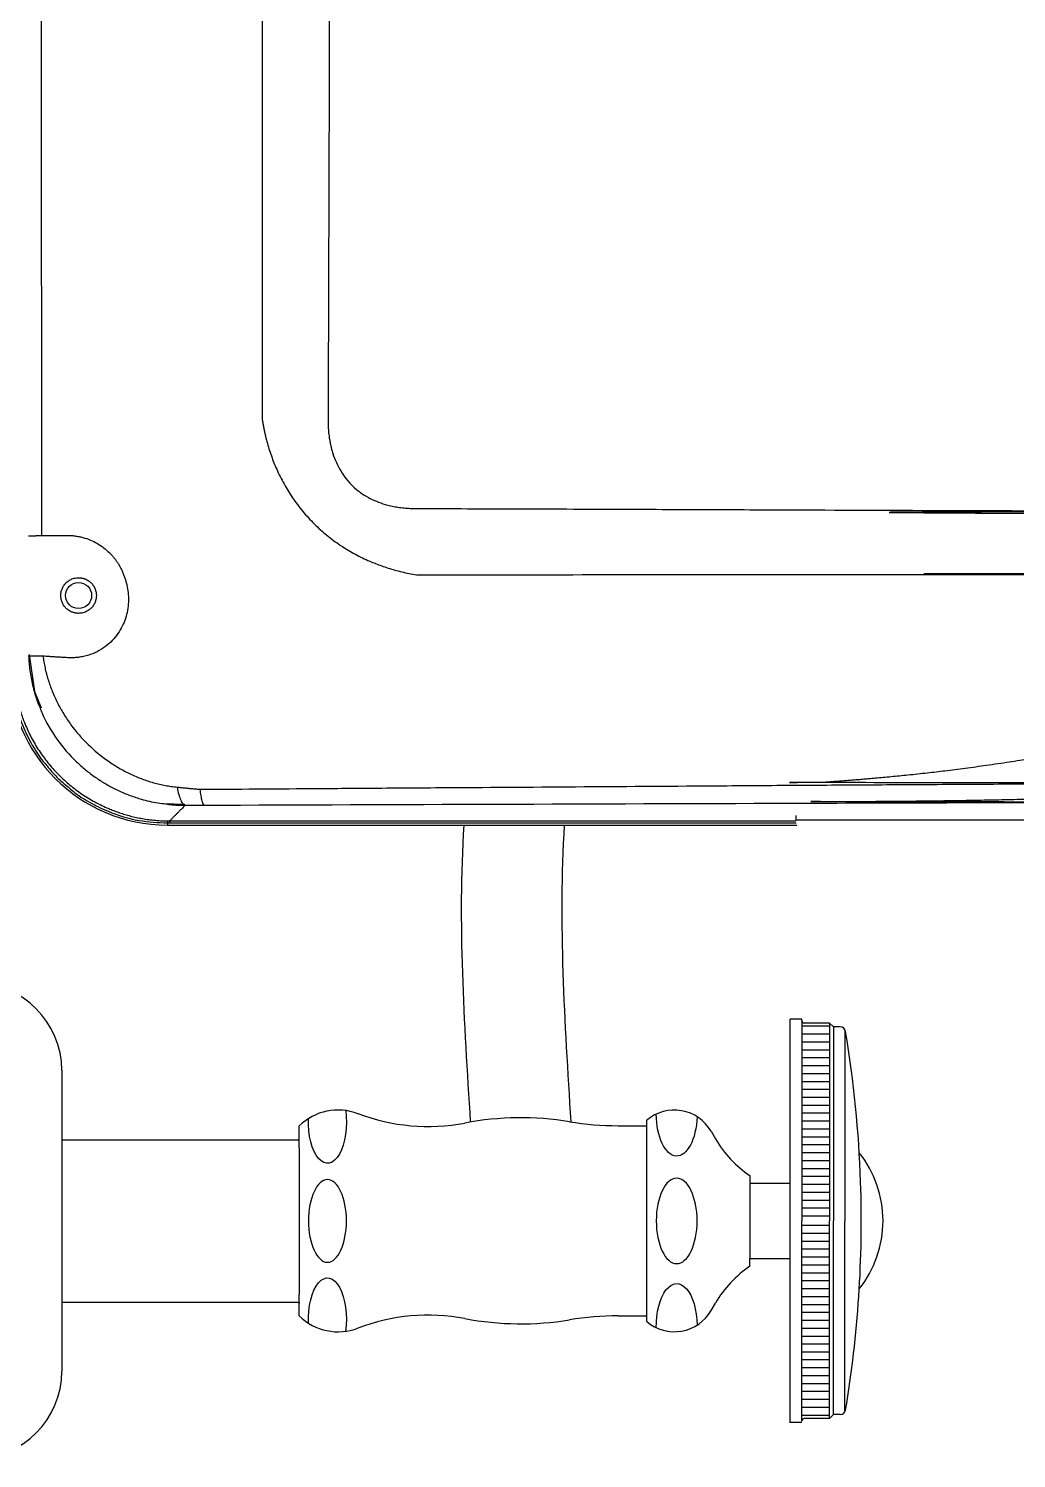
# Model space of a CAD drawing. Extents: x -4358 to 1981, y -50 to 2478.
# Drawn here: x -641 to -516.2, y 1417.6 to 1598.2 of the extents above; entities that cross this region are included whole.
import ezdxf

# ---------------------------------------------------------------- set-up
doc = ezdxf.new("R2010")
doc.units = 0
doc.header["$LTSCALE"] = 20
doc.header["$MEASUREMENT"] = 0
doc.layers.get('0').update_dxf_attribs({"linetype": 'CONTINUOUS'})
doc.layers.add('4', color=4, linetype='CONTINUOUS')

msp = doc.modelspace()

# ---------------------------------------------------------------- linework, layer by layer
for p, q in [((-623.9, 1500.36), (-621.25, 1500.26)), ((-623.44, 1497.62), (-543.94, 1497.62)), ((-623.16, 1498.15), (-544.04, 1498.15)), ((-623.16, 1497.89), (-544.01, 1497.89)), ((-544.04, 1498.82), (-544.04, 1498.23)), ((-492.84, 1498.23), (-544.04, 1498.23))]:
    msp.add_line(p, q)
at = {"flags": 128}
msp.add_lwpolyline([(-640.9, 1519.17), (-640.24, 1514.5), (-639.4, 1512.45)], dxfattribs=at)
msp.add_circle((-634.66, 1526.62), 1.65)
for centre, radius, start, end in [((-623.44, 1517.62), 20, 180, 270), ((-638.76, 1522.12), 4.5, 240.8201, 242.981)]:
    msp.add_arc(centre, radius, start, end)
for points, knots in [([(-639.31, 1872.05), (-639.33, 1861.27), (-639.36, 1839.48), (-639.39, 1806.43), (-639.41, 1772.67), (-639.43, 1738.2), (-639.43, 1695.61), (-639.43, 1645.72), (-639.39, 1589.36), (-639.35, 1552.38), (-639.33, 1534.19)], [0, 0, 0, 0, 0.095708, 0.193532, 0.293459, 0.395477, 0.499572, 0.671651, 0.83848, 1, 1, 1, 1]), ([(-611.48, 1846.3), (-611.49, 1796.75), (-611.49, 1747.18), (-611.49, 1648.06), (-611.49, 1598.49), (-611.48, 1548.94)], [0, 0, 0, 0, 0.5, 0.5, 1, 1, 1, 1]), ([(-603.14, 1846.45), (-603.13, 1844.3), (-603.12, 1840.09), (-603.1, 1833.89), (-603.07, 1826.64), (-603.05, 1818.47), (-603.01, 1806.07), (-602.98, 1793.78), (-602.95, 1781.38), (-602.94, 1772.08), (-602.92, 1762.78), (-602.91, 1753.48), (-602.9, 1744.17), (-602.89, 1734.86), (-602.88, 1725.55), (-602.88, 1717.78), (-602.88, 1711.57), (-602.87, 1706.92), (-602.87, 1702.28), (-602.87, 1697.62), (-602.87, 1692.96), (-602.87, 1688.32), (-602.88, 1683.67), (-602.88, 1677.46), (-602.88, 1669.69), (-602.89, 1660.38), (-602.9, 1651.07), (-602.91, 1641.76), (-602.92, 1632.46), (-602.94, 1623.16), (-602.95, 1613.86), (-602.98, 1601.46), (-603.01, 1589.17), (-603.05, 1576.77), (-603.08, 1567.57), (-603.11, 1558.18), (-603.13, 1551.98), (-603.14, 1548.79)], [0, 0, 0, 0, 0.021661, 0.042477, 0.062447, 0.094741, 0.124905, 0.187376, 0.218618, 0.249864, 0.281114, 0.31237, 0.343632, 0.374899, 0.40617, 0.437445, 0.453241, 0.468722, 0.48436, 0.499999, 0.515638, 0.531277, 0.546758, 0.562554, 0.593829, 0.6251, 0.656367, 0.687629, 0.718885, 0.750135, 0.781382, 0.812623, 0.875095, 0.905258, 0.937552, 0.967825, 1, 1, 1, 1]), ([(-611.48, 1548.94), (-611.45, 1548.79), (-611.4, 1548.48), (-611.32, 1548.01), (-611.23, 1547.56), (-611.13, 1547.12), (-611.03, 1546.69), (-610.92, 1546.27), (-610.68, 1545.38), (-610.26, 1544.06), (-609.52, 1542.26), (-608.61, 1540.5), (-607.49, 1538.71), (-606.19, 1537.02), (-604.71, 1535.45), (-603.1, 1534.04), (-601.42, 1532.83), (-599.67, 1531.79), (-598.25, 1531.11), (-597.13, 1530.65), (-596.36, 1530.36), (-595.54, 1530.09), (-594.7, 1529.83), (-593.82, 1529.61), (-592.91, 1529.4), (-592.28, 1529.29), (-591.97, 1529.24)], [0, 0, 0, 0, 0.016168, 0.032044, 0.047624, 0.062908, 0.077893, 0.092578, 0.106959, 0.171505, 0.232441, 0.303521, 0.37161, 0.445157, 0.517434, 0.588306, 0.660575, 0.725077, 0.792405, 0.81926, 0.847075, 0.875831, 0.905518, 0.936119, 0.967616, 1, 1, 1, 1]), ([(-603.14, 1548.79), (-603.14, 1548.65), (-603.14, 1548.38), (-603.13, 1547.97), (-603.1, 1547.57), (-603.07, 1547.17), (-603.02, 1546.72), (-602.94, 1546.23), (-602.85, 1545.77), (-602.77, 1545.4), (-602.68, 1545.03), (-602.48, 1544.35), (-602.12, 1543.42), (-601.56, 1542.33), (-600.86, 1541.33), (-600.04, 1540.42), (-599.1, 1539.64), (-598.09, 1539), (-597.03, 1538.5), (-596.08, 1538.16), (-595.22, 1537.94), (-594.49, 1537.8), (-593.74, 1537.7), (-592.95, 1537.63), (-592.42, 1537.62), (-592.16, 1537.62)], [0, 0, 0, 0, 0.023179, 0.046126, 0.068856, 0.091385, 0.113731, 0.145316, 0.176479, 0.19263, 0.208938, 0.24198, 0.310945, 0.378391, 0.448139, 0.517514, 0.585333, 0.654359, 0.718147, 0.784071, 0.825132, 0.867134, 0.910204, 0.954457, 1, 1, 1, 1]), ([(-592.16, 1537.62), (-589.94, 1537.61), (-585.5, 1537.59), (-578.83, 1537.57), (-572.11, 1537.55), (-563.69, 1537.52), (-553.52, 1537.48), (-539.05, 1537.42), (-521.67, 1537.36), (-502.98, 1537.29), (-485.35, 1537.22), (-540.3, 1537.15), (-526.16, 1537.08), (-517.52, 1537.02), (-513.13, 1537)], [0, 0, 0, 0, 0.04459, 0.089379, 0.134462, 0.179929, 0.258905, 0.339325, 0.471333, 0.608824, 0.715458, 0.826175, 0.911718, 1, 1, 1, 1]), ([(-640.99, 1534.17), (-640.98, 1534.17), (-640.98, 1534.17), (-640.95, 1534.17), (-640.92, 1534.17), (-640.88, 1534.17), (-640.82, 1534.17), (-640.77, 1534.17), (-640.7, 1534.18), (-640.63, 1534.18), (-640.56, 1534.18), (-640.48, 1534.18), (-640.4, 1534.18), (-640.32, 1534.18), (-640.23, 1534.18), (-640.14, 1534.18), (-640.06, 1534.18), (-639.97, 1534.19), (-639.88, 1534.19), (-639.8, 1534.19), (-639.71, 1534.19), (-639.63, 1534.19), (-639.55, 1534.19), (-639.47, 1534.19), (-639.4, 1534.19), (-639.35, 1534.19), (-639.33, 1534.19)], [0, 0, 0, 0, 0.058471, 0.115757, 0.171793, 0.226521, 0.279887, 0.331844, 0.382351, 0.43137, 0.47887, 0.524825, 0.569213, 0.612016, 0.65322, 0.692815, 0.730796, 0.767157, 0.801897, 0.835018, 0.866522, 0.896414, 0.924701, 0.951388, 0.976485, 1, 1, 1, 1]), ([(-639.33, 1534.19), (-638.8, 1534.2), (-637.75, 1534.21), (-636.71, 1534.22), (-636.18, 1534.22)], [0, 0, 0, 0, 0.502255, 1, 1, 1, 1]), ([(-636.18, 1534.22), (-636.09, 1534.22), (-635.92, 1534.22), (-635.65, 1534.21), (-635.39, 1534.19), (-635.13, 1534.16), (-634.87, 1534.12), (-634.61, 1534.07), (-634.36, 1534.02), (-633.87, 1533.89), (-633.18, 1533.66), (-632.3, 1533.22), (-631.5, 1532.69), (-630.91, 1532.18), (-630.5, 1531.77), (-630.25, 1531.48), (-630.01, 1531.17), (-629.79, 1530.86), (-629.65, 1530.64), (-629.58, 1530.53)], [0, 0, 0, 0, 0.036922, 0.073648, 0.110197, 0.146586, 0.182834, 0.21896, 0.254981, 0.290917, 0.423122, 0.55144, 0.671583, 0.786404, 0.830956, 0.874473, 0.91707, 0.958869, 1, 1, 1, 1]), ([(-629.58, 1530.53), (-629.54, 1530.46), (-629.47, 1530.33), (-629.36, 1530.12), (-629.25, 1529.92), (-629.15, 1529.7), (-629.06, 1529.49), (-628.97, 1529.27), (-628.88, 1529.06), (-628.81, 1528.83), (-628.73, 1528.61), (-628.67, 1528.38), (-628.61, 1528.15), (-628.5, 1527.69), (-628.39, 1526.98), (-628.34, 1525.99), (-628.42, 1524.98), (-628.64, 1523.95), (-629.01, 1522.96), (-629.53, 1522), (-630.2, 1521.12), (-631.04, 1520.31), (-632.04, 1519.63), (-633.01, 1519.2), (-633.86, 1518.95), (-634.48, 1518.83), (-635.04, 1518.77), (-635.55, 1518.75), (-635.89, 1518.76), (-636.05, 1518.77)], [0, 0, 0, 0, 0.013434, 0.026639, 0.039632, 0.052432, 0.065061, 0.077539, 0.089888, 0.102133, 0.114295, 0.126401, 0.138475, 0.150541, 0.19834, 0.246893, 0.300545, 0.356919, 0.418216, 0.48263, 0.553639, 0.627161, 0.711256, 0.797104, 0.845321, 0.893964, 0.929211, 0.964532, 1, 1, 1, 1]), ([(-634.66, 1524.37), (-634.71, 1524.37), (-634.8, 1524.37), (-634.94, 1524.39), (-635.08, 1524.41), (-635.22, 1524.44), (-635.36, 1524.48), (-635.59, 1524.56), (-635.91, 1524.73), (-636.26, 1525.02), (-636.56, 1525.38), (-636.76, 1525.78), (-636.89, 1526.2), (-636.92, 1526.62), (-636.89, 1527.04), (-636.76, 1527.46), (-636.56, 1527.86), (-636.26, 1528.22), (-635.91, 1528.51), (-635.55, 1528.7), (-635.22, 1528.8), (-634.94, 1528.86), (-634.76, 1528.87), (-634.66, 1528.87)], [0, 0, 0, 0, 0.020165, 0.0401667, 0.0600842, 0.0799973, 0.099986, 0.1201294, 0.1850729, 0.2500923, 0.3150359, 0.3800554, 0.4400045, 0.5000288, 0.5599779, 0.6200022, 0.6849457, 0.7499652, 0.8149087, 0.8799282, 0.9200087, 0.9598192, 1, 1, 1, 1]), ([(-634.66, 1528.87), (-634.61, 1528.87), (-634.52, 1528.87), (-634.38, 1528.85), (-634.24, 1528.83), (-634.1, 1528.8), (-633.97, 1528.76), (-633.73, 1528.68), (-633.42, 1528.51), (-633.06, 1528.22), (-632.77, 1527.86), (-632.56, 1527.46), (-632.44, 1527.04), (-632.4, 1526.62), (-632.44, 1526.2), (-632.56, 1525.78), (-632.77, 1525.38), (-633.06, 1525.02), (-633.42, 1524.73), (-633.78, 1524.54), (-634.1, 1524.44), (-634.38, 1524.38), (-634.57, 1524.37), (-634.66, 1524.37)], [0, 0, 0, 0, 0.020165, 0.040167, 0.060084, 0.079997, 0.099986, 0.120129, 0.185073, 0.250092, 0.315036, 0.380055, 0.440004, 0.500029, 0.559978, 0.620002, 0.684946, 0.749965, 0.814909, 0.879928, 0.920009, 0.959819, 1, 1, 1, 1]), ([(-591.97, 1529.24), (-579.57, 1529.25), (-567.17, 1529.26), (-542.37, 1529.28), (-529.96, 1529.28), (-505.14, 1529.31), (-492.73, 1529.32), (-537.92, 1529.36), (-525.51, 1529.38), (-513.1, 1529.4)], [0, 0, 0, 0, 0.25, 0.25, 0.5, 0.5, 0.75, 0.75, 1, 1, 1, 1]), ([(-643.17, 1517.62), (-643.1, 1516.44), (-642.97, 1513.9), (-641.97, 1510.56), (-640.59, 1507.79), (-639.53, 1506.09), (-638.81, 1505.29), (-638.64, 1505.1)], [0, 0, 0, 0, 0.26022, 0.560478, 0.761601, 0.944664, 1, 1, 1, 1]), ([(-642.91, 1517.62), (-642.91, 1517.46), (-642.9, 1517.16), (-642.88, 1516.7), (-642.84, 1516.25), (-642.8, 1515.81), (-642.75, 1515.38), (-642.69, 1514.95), (-642.62, 1514.53), (-642.55, 1514.11), (-642.46, 1513.71), (-642.37, 1513.32), (-642.28, 1512.93), (-642.18, 1512.56), (-642.07, 1512.19), (-641.96, 1511.84), (-641.84, 1511.49), (-641.73, 1511.15), (-641.61, 1510.83), (-641.48, 1510.52), (-641.15, 1509.72), (-640.55, 1508.46), (-639.55, 1506.82), (-638.41, 1505.3), (-637.15, 1503.91), (-635.76, 1502.64), (-634.24, 1501.51), (-632.6, 1500.51), (-631.25, 1499.86), (-630.25, 1499.46), (-629.63, 1499.23), (-628.97, 1499.01), (-628.27, 1498.81), (-627.54, 1498.63), (-626.77, 1498.47), (-625.98, 1498.34), (-625.15, 1498.24), (-624.3, 1498.17), (-623.73, 1498.16), (-623.44, 1498.15)], [0, 0, 0, 0, 0.015133, 0.030099, 0.044888, 0.059488, 0.073891, 0.088086, 0.102065, 0.115819, 0.129339, 0.142618, 0.155646, 0.168417, 0.180924, 0.193159, 0.205117, 0.216791, 0.228176, 0.239267, 0.250058, 0.313327, 0.376289, 0.438618, 0.500006, 0.561392, 0.62372, 0.686682, 0.749954, 0.770717, 0.792544, 0.815397, 0.839235, 0.864011, 0.889673, 0.916165, 0.943428, 0.971396, 1, 1, 1, 1]), ([(-640.97, 1518.99), (-640.93, 1518.38), (-640.85, 1517.14), (-640.48, 1515.24), (-640.04, 1513.65), (-639.65, 1512.7), (-639.52, 1512.4)], [0, 0, 0, 0, 0.272107, 0.546182, 0.853824, 1, 1, 1, 1]), ([(-640.72, 1517.89), (-640.79, 1517.92), (-640.85, 1517.95), (-640.89, 1518), (-640.89, 1518)], [0, 0, 0, 0, 0.989804, 1, 1, 1, 1]), ([(-639.15, 1518.96), (-639.65, 1518.96), (-640.51, 1518.96), (-640.71, 1518.98), (-640.8, 1518.98)], [0, 0, 0, 0, 0.573265, 1, 1, 1, 1]), ([(-639.15, 1518.96), (-639.14, 1518.83), (-639.11, 1518.59), (-639.05, 1518.23), (-638.98, 1517.86), (-638.9, 1517.49), (-638.82, 1517.12), (-638.73, 1516.74), (-638.62, 1516.37), (-638.4, 1515.62), (-638, 1514.5), (-637.34, 1513.05), (-636.55, 1511.64), (-635.33, 1509.83), (-633.53, 1507.75), (-631.41, 1506), (-629.58, 1504.82), (-628.15, 1504.07), (-626.68, 1503.44), (-625.44, 1503.04), (-624.44, 1502.78), (-623.69, 1502.62), (-622.96, 1502.5), (-622.47, 1502.44), (-622.22, 1502.42)], [0, 0, 0, 0, 0.014398, 0.028932, 0.04361, 0.058437, 0.073419, 0.088562, 0.103872, 0.119355, 0.180898, 0.244185, 0.307861, 0.372306, 0.501573, 0.630567, 0.694761, 0.757836, 0.820572, 0.881501, 0.911987, 0.941864, 0.971184, 1, 1, 1, 1]), ([(-636.05, 1518.77), (-636.26, 1518.78), (-636.66, 1518.8), (-637.24, 1518.84), (-637.78, 1518.87), (-638.27, 1518.9), (-638.73, 1518.93), (-639.02, 1518.95), (-639.15, 1518.96)], [0, 0, 0, 0, 0.196122, 0.380414, 0.552913, 0.713653, 0.862671, 1, 1, 1, 1]), ([(-639.52, 1512.4), (-639.44, 1512.18), (-638.9, 1510.8), (-637.47, 1508.41), (-635.5, 1506.09), (-633.79, 1504.58), (-632.58, 1503.67), (-631.31, 1502.85), (-629.97, 1502.13), (-628.54, 1501.49), (-626.85, 1500.91), (-625.3, 1500.5), (-624.24, 1500.37), (-623.91, 1500.33)], [0, 0, 0, 0, 0.032956, 0.216022, 0.399681, 0.472242, 0.546282, 0.61887, 0.691572, 0.767926, 0.845266, 0.951043, 1, 1, 1, 1]), ([(-540.76, 1503.04), (-540.53, 1503.05), (-540.07, 1503.09), (-539.38, 1503.14), (-538.69, 1503.19), (-538.01, 1503.24), (-537.32, 1503.29), (-536.64, 1503.35), (-535.97, 1503.4), (-535.3, 1503.46), (-534.63, 1503.52), (-533.54, 1503.61), (-531.95, 1503.76), (-529.77, 1503.98), (-527.49, 1504.22), (-525.08, 1504.5), (-522.58, 1504.82), (-519.87, 1505.2), (-517.13, 1505.6), (-514.85, 1505.96), (-513.1, 1506.26), (-511.78, 1506.5), (-510.49, 1506.74), (-509.38, 1506.95), (-508.41, 1507.14), (-507.6, 1507.3), (-506.81, 1507.46), (-506.03, 1507.62), (-505.53, 1507.73), (-505.28, 1507.78)], [0, 0, 0, 0, 0.016457, 0.032961, 0.049486, 0.066011, 0.082513, 0.098972, 0.115368, 0.131685, 0.147904, 0.164011, 0.212322, 0.265788, 0.327685, 0.385725, 0.453628, 0.526548, 0.609054, 0.686598, 0.729142, 0.771336, 0.811967, 0.855041, 0.883759, 0.912638, 0.941654, 0.970783, 1, 1, 1, 1]), ([(-638.64, 1505.1), (-638.24, 1504.61), (-637.43, 1503.62), (-636.45, 1502.82), (-635.95, 1502.42)], [0, 0, 0, 0, 0.5001916, 1, 1, 1, 1]), ([(-619.33, 1502.14), (-617.56, 1502.15), (-613.51, 1502.18), (-606.68, 1502.23), (-598.33, 1502.29), (-586.56, 1502.37), (-571.83, 1502.47), (-557.03, 1502.57), (-544.56, 1502.66), (-534.44, 1502.72), (-524.22, 1502.78), (-513.87, 1502.84), (-503.36, 1502.89), (-492.68, 1502.94), (-551.79, 1502.99), (-544.46, 1503.02), (-540.76, 1503.04)], [0, 0, 0, 0, 0.0358, 0.081908, 0.138213, 0.204701, 0.319819, 0.43597, 0.503552, 0.571602, 0.640315, 0.709876, 0.780461, 0.852237, 0.925366, 1, 1, 1, 1]), ([(-635.95, 1502.42), (-635.76, 1502.24), (-634.94, 1501.51), (-633.27, 1500.47), (-630.51, 1499.1), (-627.19, 1498.09), (-624.63, 1497.95), (-623.44, 1497.89)], [0, 0, 0, 0, 0.057504, 0.241574, 0.434343, 0.736851, 1, 1, 1, 1]), ([(-622.22, 1502.42), (-622.06, 1502.4), (-621.73, 1502.37), (-621.24, 1502.32), (-620.76, 1502.27), (-620.28, 1502.23), (-619.8, 1502.18), (-619.49, 1502.16), (-619.33, 1502.14)], [0, 0, 0, 0, 0.171419, 0.340925, 0.508527, 0.674233, 0.838054, 1, 1, 1, 1]), ([(-622.22, 1502.42), (-622.15, 1502.09), (-622.01, 1501.43), (-621.75, 1500.74), (-621.55, 1500.35), (-621.43, 1500.28), (-621.42, 1500.27)], [0, 0, 0, 0, 0.308185, 0.622637, 0.93709, 1, 1, 1, 1]), ([(-619.33, 1502.14), (-619.3, 1501.84), (-619.26, 1501.57), (-619.18, 1501.08), (-619.14, 1500.87), (-619.05, 1500.53), (-619, 1500.39), (-618.91, 1500.21), (-618.87, 1500.16), (-618.82, 1500.14)], [0, 0, 0, 0, 0.25, 0.25, 0.5, 0.5, 0.75, 0.75, 1, 1, 1, 1]), ([(-540.41, 1500.6), (-539.4, 1500.6), (-537.38, 1500.61), (-534.18, 1500.62), (-530.66, 1500.65), (-526.83, 1500.69), (-523.18, 1500.74), (-519.88, 1500.8), (-516.78, 1500.86), (-513.64, 1500.93), (-510.08, 1501.03), (-506.9, 1501.13), (-504.96, 1501.21), (-504.27, 1501.24)], [0, 0, 0, 0, 0.074994, 0.15019, 0.238903, 0.34097, 0.443659, 0.525672, 0.607483, 0.701039, 0.794664, 0.927361, 1, 1, 1, 1]), ([(-623.91, 1500.33), (-623.62, 1500.28), (-622.72, 1500.15), (-621.81, 1500.14), (-621.19, 1500.13)], [0, 0, 0, 0, 0.317137, 1, 1, 1, 1]), ([(-621.19, 1500.13), (-621.25, 1500.07), (-621.37, 1499.95), (-621.54, 1499.78), (-621.71, 1499.61), (-621.86, 1499.45), (-622.01, 1499.3), (-622.15, 1499.16), (-622.29, 1499.03), (-622.41, 1498.9), (-622.53, 1498.78), (-622.65, 1498.66), (-622.75, 1498.56), (-622.85, 1498.46), (-622.94, 1498.37), (-623.02, 1498.29), (-623.1, 1498.21), (-623.14, 1498.17), (-623.16, 1498.15)], [0, 0, 0, 0, 0.06252, 0.125037, 0.187551, 0.250062, 0.31257, 0.375075, 0.437578, 0.500078, 0.562575, 0.62507, 0.687564, 0.750055, 0.812544, 0.875031, 0.937516, 1, 1, 1, 1]), ([(-618.82, 1500.14), (-594.14, 1500.23), (-569.42, 1500.31), (-532.32, 1500.43), (-519.94, 1500.47), (-495.19, 1500.53), (-552.8, 1500.57), (-540.41, 1500.6)], [0, 0, 0, 0, 0.5, 0.5, 0.75, 0.75, 1, 1, 1, 1]), ([(-623.44, 1498.15), (-623.44, 1498.08), (-623.44, 1498.01), (-623.44, 1497.92), (-623.44, 1497.89), (-623.44, 1497.89)], [0, 0, 0, 0, 0.5, 0.5, 1, 1, 1, 1]), ([(-623.16, 1498.15), (-623.16, 1498.07), (-623.16, 1498.01), (-623.16, 1497.92), (-623.16, 1497.89), (-623.16, 1497.89)], [0, 0, 0, 0, 0.5, 0.5, 1, 1, 1, 1])]:
    msp.add_open_spline(points, degree=3, knots=knots)
for points, degree in [([(-640.8, 1518.98), (-640.97, 1518.99)], 1), ([(-621.42, 1500.27), (-621.19, 1500.13)], 1), ([(-621.19, 1500.13), (-620.4, 1500.13), (-619.61, 1500.14), (-618.82, 1500.14)], 3), ([(-623.44, 1498.15), (-623.35, 1498.15), (-623.25, 1498.15), (-623.16, 1498.15)], 3), ([(-623.44, 1497.89), (-623.35, 1497.89), (-623.25, 1497.89), (-623.16, 1497.89)], 3), ([(-623.44, 1497.89), (-623.44, 1497.62)], 1)]:
    msp.add_open_spline(points, degree=degree)
at = {"layer": '4'}
for p, q in [((-543.28, 1473.12), (-544.78, 1473.12)), ((-544.78, 1472.12), (-544.78, 1473.12)), ((-544.78, 1447.62), (-544.78, 1472.12)), ((-543.28, 1472.92), (-543.28, 1473.12)), ((-543.28, 1472.92), (-543.28, 1447.62)), ((-539.78, 1472.21), (-543.28, 1472.21)), ((-539.78, 1472.62), (-542.98, 1472.62)), ((-539.28, 1472.12), (-539.78, 1472.62)), ((-539.78, 1472.62), (-539.78, 1447.62)), ((-538.45, 1472.12), (-539.28, 1472.12)), ((-539.28, 1472.12), (-539.28, 1447.62)), ((-539.78, 1471.21), (-543.28, 1471.21)), ((-537.86, 1471.62), (-537.86, 1447.62)), ((-539.78, 1470.21), (-543.28, 1470.21)), ((-539.78, 1469.21), (-543.28, 1469.21)), ((-539.78, 1468.21), (-543.28, 1468.21)), ((-539.78, 1467.21), (-543.28, 1467.21)), ((-636.78, 1466.62), (-636.78, 1428.62)), ((-539.78, 1466.21), (-543.28, 1466.21)), ((-539.78, 1465.21), (-543.28, 1465.21)), ((-539.78, 1464.21), (-543.28, 1464.21)), ((-539.78, 1463.21), (-543.28, 1463.21)), ((-539.78, 1462.21), (-543.28, 1462.21)), ((-539.78, 1461.21), (-543.28, 1461.21)), ((-606.78, 1456.87), (-606.78, 1459.62)), ((-566.49, 1459.65), (-562.86, 1459.65)), ((-563.78, 1459.62), (-562.86, 1459.62)), ((-562.86, 1459.62), (-562.86, 1460.34)), ((-562.86, 1435.62), (-562.86, 1459.62)), ((-539.78, 1460.21), (-543.28, 1460.21)), ((-636.78, 1457.87), (-606.78, 1457.87)), ((-554.75, 1458.94), (-554.2, 1457.98)), ((-539.78, 1459.21), (-543.28, 1459.21)), ((-539.78, 1458.21), (-543.28, 1458.21)), ((-606.78, 1456.87), (-606.78, 1438.37)), ((-539.78, 1457.21), (-543.28, 1457.21)), ((-539.78, 1456.21), (-543.28, 1456.21)), ((-539.78, 1455.21), (-543.28, 1455.21)), ((-539.78, 1454.21), (-543.28, 1454.21)), ((-549.86, 1453.35), (-549.86, 1452.37)), ((-549.86, 1452.37), (-549.86, 1442.87)), ((-549.86, 1452.37), (-544.78, 1452.37)), ((-539.78, 1453.21), (-543.28, 1453.21)), ((-539.78, 1452.21), (-543.28, 1452.21)), ((-539.78, 1451.21), (-543.28, 1451.21)), ((-539.78, 1450.21), (-543.28, 1450.21)), ((-539.78, 1449.21), (-543.28, 1449.21)), ((-544.78, 1422.12), (-544.78, 1447.62)), ((-539.78, 1448.21), (-543.28, 1448.21)), ((-543.28, 1422.32), (-543.28, 1447.62)), ((-539.78, 1447.03), (-543.28, 1447.03)), ((-539.78, 1422.62), (-539.78, 1447.62)), ((-539.28, 1423.12), (-539.28, 1447.62)), ((-537.86, 1423.62), (-537.86, 1447.62)), ((-539.78, 1446.03), (-543.28, 1446.03)), ((-539.78, 1445.03), (-543.28, 1445.03)), ((-539.78, 1444.03), (-543.28, 1444.03)), ((-549.86, 1442.87), (-544.78, 1442.87)), ((-549.86, 1441.89), (-549.86, 1442.87)), ((-539.78, 1443.03), (-543.28, 1443.03)), ((-539.78, 1442.03), (-543.28, 1442.03)), ((-539.78, 1441.03), (-543.28, 1441.03)), ((-539.78, 1440.03), (-543.28, 1440.03)), ((-606.78, 1435.62), (-606.78, 1438.37)), ((-539.78, 1439.03), (-543.28, 1439.03)), ((-539.78, 1438.03), (-543.28, 1438.03)), ((-636.78, 1437.37), (-606.78, 1437.37)), ((-606.78, 1437.37), (-606.78, 1437.19)), ((-606.78, 1435.62), (-606.78, 1437.19)), ((-554.75, 1436.3), (-554.2, 1437.25)), ((-539.78, 1437.03), (-543.28, 1437.03)), ((-539.78, 1436.03), (-543.28, 1436.03)), ((-566.49, 1435.62), (-562.86, 1435.62)), ((-562.86, 1434.9), (-562.86, 1435.62)), ((-539.78, 1435.03), (-543.28, 1435.03)), ((-539.78, 1434.03), (-543.28, 1434.03)), ((-539.78, 1433.03), (-543.28, 1433.03)), ((-539.78, 1432.03), (-543.28, 1432.03)), ((-539.78, 1431.03), (-543.28, 1431.03)), ((-539.78, 1430.06), (-543.28, 1430.06)), ((-539.78, 1429.06), (-543.28, 1429.06)), ((-539.78, 1428.06), (-543.28, 1428.06)), ((-539.78, 1427.06), (-543.28, 1427.06)), ((-539.78, 1426.06), (-543.28, 1426.06)), ((-539.78, 1425.06), (-543.28, 1425.06)), ((-539.78, 1424.06), (-543.28, 1424.06)), ((-543.28, 1422.15), (-544.78, 1422.15)), ((-539.78, 1423.06), (-543.28, 1423.06)), ((-539.78, 1422.65), (-542.98, 1422.65)), ((-539.28, 1423.15), (-539.78, 1422.65)), ((-538.45, 1423.15), (-539.28, 1423.15))]:
    msp.add_line(p, q, dxfattribs=at)
for centre, radius, start, end in [((-647.78, 1466.62), 11, 0, 90), ((-542.98, 1472.92), 0.3, 180, 270), ((-538.45, 1471.42), 0.7, 9.4934, 90), ((-680.78, 1447.62), 145, 1.9431, 9.4934), ((-601.87, 1454.63), 7, 69.0339, 134.5129), ((-559.39, 1456.26), 5.36, 30, 130.4306), ((-590.48, 1484.38), 24.83, 249.0339, 280.7373), ((-578.78, 1422.65), 38, 80.6952, 100.7373), ((-566.49, 1497.65), 38, 260.6952, 270), ((-542.07, 1464.98), 14, 210, 236.1902), ((-547.03, 1447.57), 14, 0.2473, 38.2141), ((-680.78, 1447.62), 145, 350.5066, 1.9431), ((-547.03, 1447.69), 14, 321.7859, 359.7527), ((-542.07, 1430.25), 14, 123.8098, 150), ((-559.39, 1438.98), 5.36, 229.5694, 330), ((-601.87, 1440.61), 7, 225.5, 290.9661), ((-590.48, 1410.89), 24.83, 79.2627, 110.9661), ((-578.78, 1472.62), 38, 259.2627, 279.3048), ((-566.49, 1397.62), 38, 90, 99.3048), ((-647.78, 1428.62), 11, 270, 0), ((-538.45, 1423.85), 0.7, 270, 350.5066), ((-542.98, 1422.35), 0.3, 90, 180)]:
    msp.add_arc(centre, radius, start, end, dxfattribs=at)
at = {"layer": '4', "extrusion": (0, 0, -1)}
for centre, major_axis, ratio, start_param, end_param in [((-603.22, 1460.12), (0, -5.22), 0.46009, 4.433611, 7.934688), ((-559.1, 1461.21), (0, -5.4), 0.478204, 4.79078, 7.834251), ((-603.22, 1435.2), (0, -5.22), 0.46009, 1.472186, 5.009627), ((-559.1, 1434.3), (0, -5.4), 0.478204, 1.540108, 4.68362)]:
    msp.add_ellipse(centre, major_axis=major_axis, ratio=ratio, start_param=start_param, end_param=end_param, dxfattribs=at)
for centre, major_axis, ratio in [((-603.22, 1447.62), (0, -5.22), 0.46009), ((-559.1, 1447.62), (0, -5.4), 0.478204)]:
    msp.add_ellipse(centre, major_axis=major_axis, ratio=ratio, dxfattribs=at)
at = {"layer": '4'}
for points in [[(-585.13, 1460.12), (-585.93, 1472.7), (-586.73, 1485.29), (-585.96, 1497.62)], [(-572.43, 1460.12), (-573.23, 1472.7), (-574.03, 1485.29), (-573.26, 1497.62)]]:
    msp.add_open_spline(points, degree=3, dxfattribs=at)

doc.saveas('drawing.dxf')
